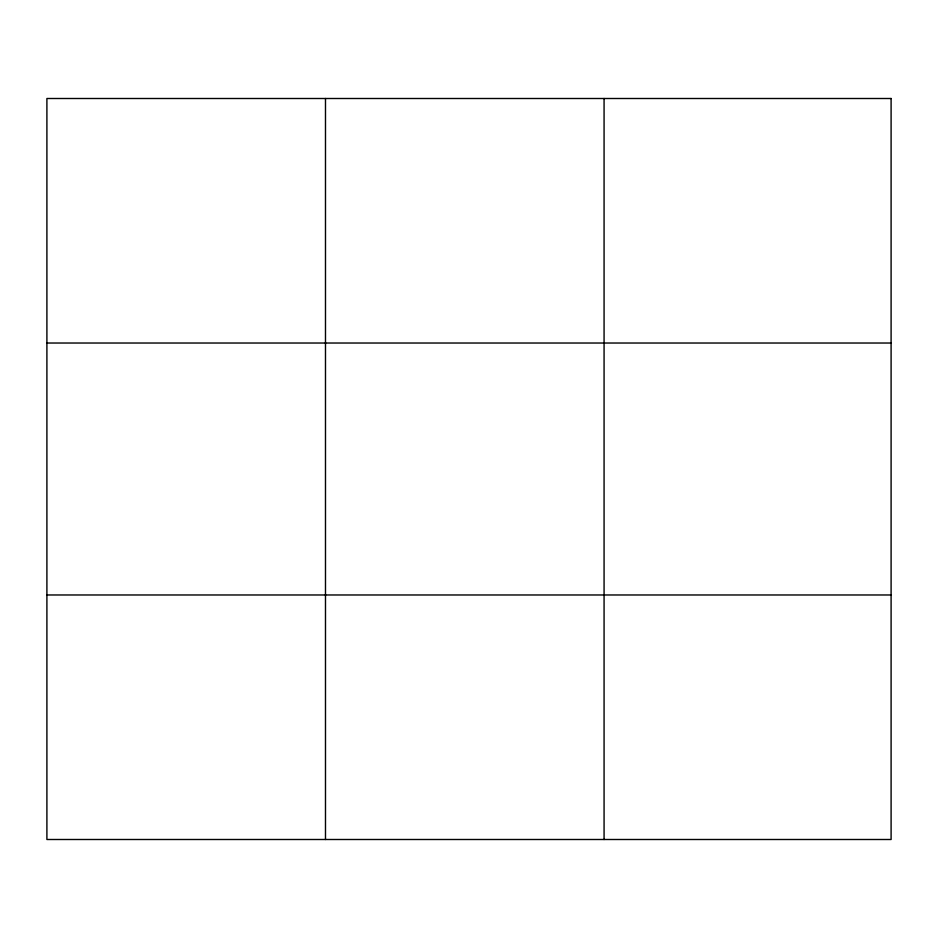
<?xml version="1.0" encoding="UTF-8"?>
<svg xmlns="http://www.w3.org/2000/svg" width="938" height="938" viewBox="0 0 938 938"><rect width="100%" height="100%" fill="white"/><g stroke="black" fill="none" stroke-linecap="round" stroke-linejoin="round"><path stroke-width="1.41" d="M325.486 839.498L325.486 98.502M604.072 839.498L604.072 98.502M46.9 343.027L891.1 343.027M46.9 594.973L891.1 594.973M891.1 98.502L891.1 839.498L46.9 839.498L46.9 98.502L891.1 98.502"/></g></svg>
